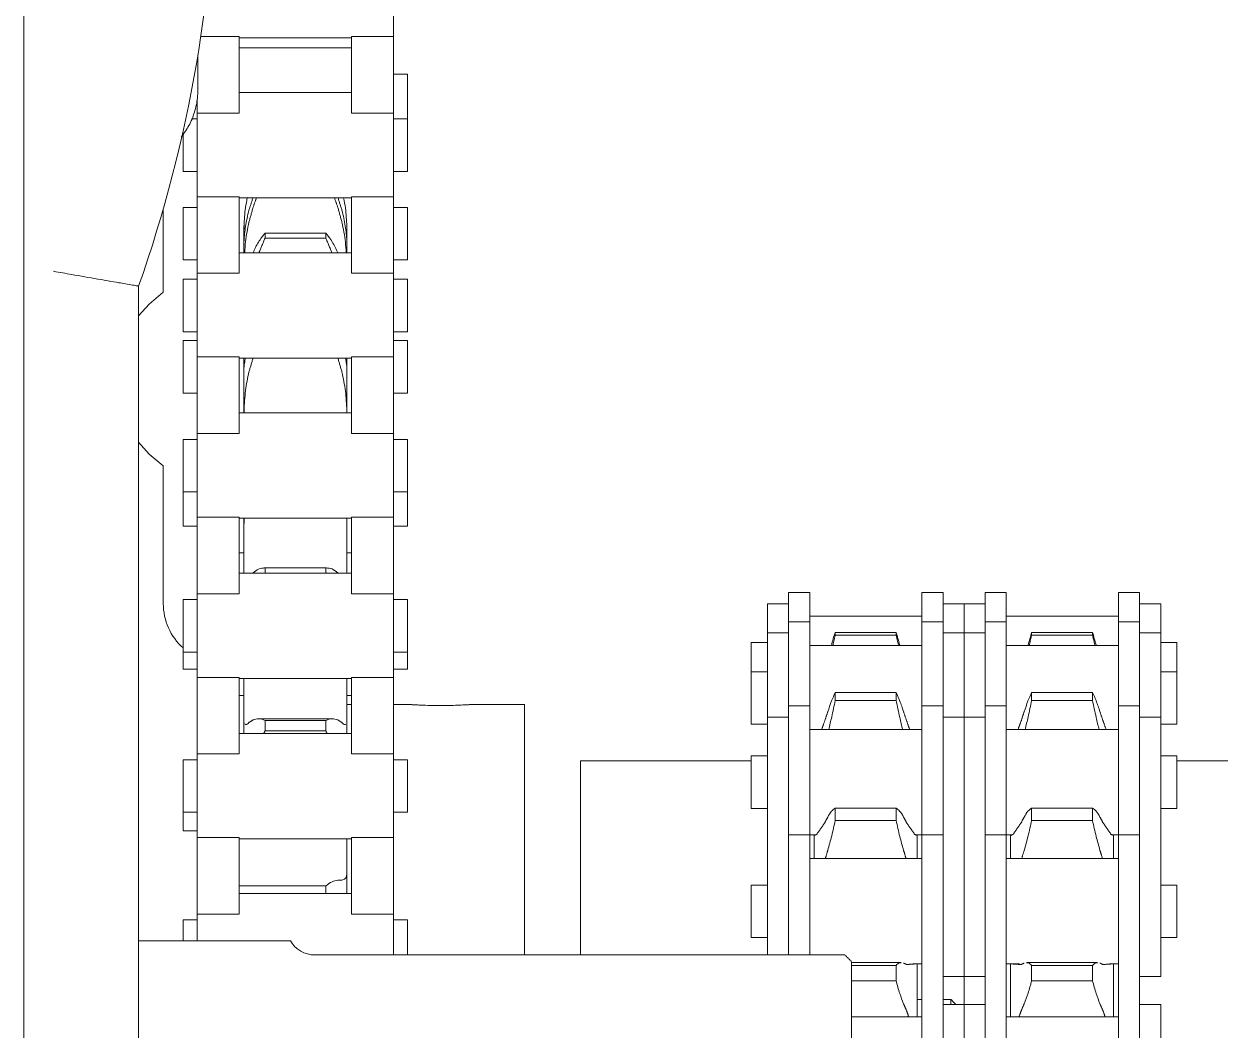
# Model space of a CAD drawing. Header units: inches. Extents: x 12.2 to 24.5, y 6.4 to 20.2.
# Drawn here: x 19.369 to 20.701, y 12.374 to 13.494 of the extents above; entities that cross this region are included whole.
import ezdxf

# ---------------------------------------------------------------- set-up
doc = ezdxf.new("R2010")
doc.units = ezdxf.units.IN
doc.header["$MEASUREMENT"] = 0

msp = doc.modelspace()

# ---------------------------------------------------------------- linework, layer by layer
at = {"color": 7, "linetype": 'Continuous', "lineweight": 15}
for p, q in [((19.369229, 13.618266), (19.369229, 11.702577)), ((19.781017, 13.47998), (19.781017, 13.573104)), ((19.609018, 13.47998), (19.566163, 13.47998)), ((19.609018, 13.394746), (19.609018, 13.47998)), ((19.781017, 13.47998), (19.734018, 13.47998)), ((19.734018, 13.394746), (19.734018, 13.47998)), ((19.781017, 13.47998), (19.781017, 13.394746)), ((19.796519, 13.438137), (19.796519, 13.394516)), ((19.562017, 13.394746), (19.562017, 13.409318)), ((19.562017, 13.394746), (19.609018, 13.394746)), ((19.562017, 13.301622), (19.562017, 13.394746)), ((19.734018, 13.394746), (19.781017, 13.394746)), ((19.781017, 13.301622), (19.781017, 13.394746)), ((19.796519, 13.394516), (19.796519, 13.388206)), ((19.796519, 13.329706), (19.796519, 13.388206)), ((19.546517, 13.329706), (19.546517, 13.37139)), ((19.609018, 13.301622), (19.562017, 13.301622)), ((19.562017, 13.216389), (19.562017, 13.301622)), ((19.609018, 13.216389), (19.609018, 13.301622)), ((19.781017, 13.301622), (19.734018, 13.301622)), ((19.734018, 13.216389), (19.734018, 13.301622)), ((19.781017, 13.301622), (19.781017, 13.216389)), ((19.524494, 13.288244), (19.524494, 13.195328)), ((19.546517, 13.28983), (19.546517, 13.246208)), ((19.796519, 13.28983), (19.796519, 13.246208)), ((19.614267, 13.269402), (19.614267, 13.260898)), ((19.729018, 13.269402), (19.729018, 13.260898)), ((19.614267, 13.260898), (19.614267, 13.246173)), ((19.637769, 13.261041), (19.637769, 13.255552)), ((19.637769, 13.261041), (19.705518, 13.261041)), ((19.705518, 13.261041), (19.705518, 13.255552)), ((19.729018, 13.24645), (19.729018, 13.260898)), ((19.546517, 13.246208), (19.546517, 13.231328)), ((19.614267, 13.246511), (19.614267, 13.239222)), ((19.705518, 13.255552), (19.637769, 13.255552)), ((19.729018, 13.246511), (19.729018, 13.239222)), ((19.796519, 13.246208), (19.796519, 13.231328)), ((19.562017, 13.216389), (19.609018, 13.216389)), ((19.562017, 13.123265), (19.562017, 13.216389)), ((19.734018, 13.216389), (19.781017, 13.216389)), ((19.781017, 13.123265), (19.781017, 13.216389)), ((19.546517, 13.151348), (19.546517, 13.209847)), ((19.796519, 13.151348), (19.796519, 13.209847)), ((19.496956, 11.671327), (19.496956, 13.20211)), ((19.546517, 13.141522), (19.546517, 13.097901)), ((19.796519, 13.141522), (19.796519, 13.097901)), ((19.609018, 13.123265), (19.562017, 13.123265)), ((19.562017, 13.038031), (19.562017, 13.123265)), ((19.609018, 13.038031), (19.609018, 13.123265)), ((19.781017, 13.123265), (19.734018, 13.123265)), ((19.734018, 13.038031), (19.734018, 13.123265)), ((19.781017, 13.123265), (19.781017, 13.038031)), ((19.614267, 13.121972), (19.614267, 13.110263)), ((19.614267, 13.110263), (19.614267, 13.060866)), ((19.729018, 13.110263), (19.729018, 13.121972)), ((19.729018, 13.110263), (19.729018, 13.060866)), ((19.546517, 13.097901), (19.546517, 13.08302)), ((19.796519, 13.097901), (19.796519, 13.08302)), ((19.546517, 12.972991), (19.546517, 13.031491)), ((19.562017, 13.038031), (19.609018, 13.038031)), ((19.562017, 12.944907), (19.562017, 13.038031)), ((19.734018, 13.038031), (19.781017, 13.038031)), ((19.781017, 12.944907), (19.781017, 13.038031)), ((19.796519, 12.972991), (19.796519, 13.031491)), ((19.524494, 13.002), (19.524494, 12.848664)), ((19.546517, 12.972991), (19.546517, 12.949595)), ((19.796519, 12.972991), (19.796519, 12.949595)), ((19.546517, 12.949595), (19.546517, 12.934713)), ((19.796519, 12.949595), (19.796519, 12.934713)), ((19.609018, 12.944907), (19.562017, 12.944907)), ((19.562017, 12.859674), (19.562017, 12.944907)), ((19.609018, 12.859674), (19.609018, 12.944907)), ((19.614267, 12.943616), (19.614267, 12.932049)), ((19.729018, 12.943616), (19.729018, 12.932049)), ((19.781017, 12.944907), (19.734018, 12.944907)), ((19.734018, 12.859674), (19.734018, 12.944907)), ((19.781017, 12.944907), (19.781017, 12.859674)), ((19.614267, 12.932049), (19.614267, 12.882507)), ((19.729018, 12.882507), (19.729018, 12.932049)), ((19.637769, 12.888362), (19.637769, 12.882507)), ((19.637769, 12.888362), (19.705518, 12.888362)), ((19.705518, 12.888362), (19.705518, 12.882507)), ((19.562017, 12.859674), (19.609018, 12.859674)), ((19.562017, 12.76655), (19.562017, 12.859674)), ((19.734018, 12.859674), (19.781017, 12.859674)), ((19.781017, 12.76655), (19.781017, 12.859674)), ((20.220892, 12.86105), (20.220892, 12.82849)), ((20.244394, 12.86105), (20.244394, 12.82849)), ((20.369392, 12.86105), (20.369392, 12.82849)), ((20.392894, 12.86105), (20.392894, 12.82849)), ((20.439892, 12.86105), (20.439892, 12.82849)), ((20.463394, 12.86105), (20.463394, 12.82849)), ((20.588392, 12.86105), (20.588392, 12.82849)), ((20.611894, 12.86105), (20.611894, 12.82849)), ((19.546517, 12.794633), (19.546517, 12.853134)), ((19.796519, 12.794633), (19.796519, 12.853134)), ((20.197393, 12.848549), (20.197393, 12.839045)), ((20.416393, 12.848549), (20.416393, 12.839045)), ((20.416393, 12.848549), (20.416393, 12.839045)), ((20.635393, 12.848549), (20.635393, 12.839045)), ((20.197393, 12.839045), (20.197393, 12.815989)), ((20.416393, 12.839045), (20.416393, 12.815989)), ((20.416393, 12.839045), (20.416393, 12.815989)), ((20.635393, 12.839045), (20.635393, 12.815989)), ((20.220892, 12.82849), (20.220892, 12.781459)), ((20.244394, 12.82849), (20.244394, 12.781459)), ((20.27283, 12.813546), (20.27283, 12.816649)), ((20.27283, 12.816649), (20.340704, 12.816649)), ((20.340704, 12.813546), (20.340704, 12.816649)), ((20.369392, 12.82849), (20.369392, 12.781459)), ((20.392894, 12.82849), (20.392894, 12.781459)), ((20.439892, 12.82849), (20.439892, 12.781459)), ((20.463394, 12.82849), (20.463394, 12.781459)), ((20.491579, 12.816649), (20.491579, 12.813546)), ((20.491579, 12.816649), (20.559456, 12.816649)), ((20.559456, 12.816649), (20.559456, 12.813546)), ((20.588392, 12.82849), (20.588392, 12.781459)), ((20.611894, 12.82849), (20.611894, 12.781459)), ((20.179392, 12.805298), (20.179392, 12.781128)), ((20.197393, 12.815989), (20.197393, 12.722241)), ((20.340704, 12.813546), (20.27283, 12.813546)), ((20.416393, 12.815989), (20.416393, 12.722241)), ((20.416393, 12.815989), (20.416393, 12.722241)), ((20.559456, 12.813546), (20.491579, 12.813546)), ((20.635393, 12.815989), (20.635393, 12.722241)), ((20.653392, 12.805298), (20.653392, 12.772741)), ((19.546517, 12.794633), (19.546517, 12.775815)), ((19.796519, 12.794633), (19.796519, 12.775815)), ((20.179392, 12.781128), (20.179392, 12.772741)), ((20.220892, 12.781459), (20.220892, 12.734739)), ((20.244394, 12.781459), (20.244394, 12.734739)), ((20.369392, 12.781459), (20.369392, 12.734739)), ((20.392894, 12.781459), (20.392894, 12.734739)), ((20.439892, 12.781459), (20.439892, 12.734739)), ((20.463394, 12.781459), (20.463394, 12.734739)), ((20.588392, 12.781459), (20.588392, 12.734739)), ((20.611894, 12.781459), (20.611894, 12.734739)), ((19.609018, 12.76655), (19.562017, 12.76655)), ((19.562017, 12.681318), (19.562017, 12.76655)), ((19.609018, 12.681318), (19.609018, 12.76655)), ((19.614267, 12.765257), (19.614267, 12.71691)), ((19.729018, 12.71691), (19.729018, 12.765257)), ((19.781017, 12.76655), (19.734018, 12.76655)), ((19.734018, 12.681318), (19.734018, 12.76655)), ((19.781017, 12.76655), (19.781017, 12.681318)), ((20.179392, 12.772741), (20.179392, 12.728866)), ((20.653392, 12.772741), (20.653392, 12.714239)), ((20.27283, 12.740805), (20.27283, 12.749734)), ((20.27283, 12.749734), (20.340704, 12.749734)), ((20.340704, 12.740805), (20.340704, 12.749734)), ((20.491579, 12.749734), (20.491579, 12.740805)), ((20.491579, 12.749734), (20.559456, 12.749734)), ((20.559456, 12.749734), (20.559456, 12.740805)), ((20.340704, 12.740805), (20.27283, 12.740805)), ((20.559456, 12.740805), (20.491579, 12.740805)), ((19.926769, 12.736164), (19.926769, 12.457503)), ((20.179392, 12.728866), (20.179392, 12.714239)), ((20.220892, 12.734739), (20.220892, 12.640529)), ((20.244394, 12.734739), (20.244394, 12.591116)), ((20.369392, 12.734739), (20.369392, 12.591116)), ((20.392894, 12.734739), (20.392894, 12.640529)), ((20.439892, 12.734739), (20.439892, 12.640529)), ((20.463394, 12.734739), (20.463394, 12.591116)), ((20.588392, 12.734739), (20.588392, 12.591116)), ((20.611894, 12.734739), (20.611894, 12.640529)), ((19.614267, 12.71691), (19.614267, 12.704151)), ((19.637769, 12.718679), (19.637769, 12.706908)), ((19.637769, 12.718679), (19.705518, 12.718679)), ((19.705518, 12.718679), (19.705518, 12.706908)), ((19.729018, 12.71691), (19.729018, 12.704151)), ((20.197393, 12.722241), (20.197393, 12.674933)), ((20.416393, 12.722241), (20.416393, 12.674933)), ((20.416393, 12.722241), (20.416393, 12.674933)), ((20.635393, 12.722241), (20.635393, 12.674933)), ((19.705518, 12.706908), (19.637769, 12.706908)), ((19.546517, 12.616276), (19.546517, 12.674776)), ((19.562017, 12.681318), (19.609018, 12.681318)), ((19.562017, 12.588192), (19.562017, 12.681318)), ((19.734018, 12.681318), (19.781017, 12.681318)), ((19.781017, 12.588192), (19.781017, 12.681318)), ((19.796519, 12.616276), (19.796519, 12.674776)), ((19.989143, 12.457503), (19.989143, 12.673663)), ((20.179392, 12.67899), (20.179392, 12.635115)), ((20.197393, 12.674933), (20.197393, 12.568682)), ((20.416393, 12.674933), (20.416393, 12.568682)), ((20.416393, 12.674933), (20.416393, 12.568682)), ((20.635393, 12.674933), (20.635393, 12.568682)), ((20.653392, 12.67899), (20.653392, 12.620491)), ((20.179392, 12.635115), (20.179392, 12.620491)), ((20.220892, 12.640529), (20.220892, 12.591106)), ((20.392894, 12.640529), (20.392894, 12.591106)), ((20.439892, 12.640529), (20.439892, 12.591106)), ((20.611894, 12.640529), (20.611894, 12.591106)), ((20.27283, 12.607197), (20.27283, 12.620878)), ((20.27283, 12.620878), (20.340704, 12.620878)), ((20.340704, 12.607197), (20.340704, 12.620878)), ((20.491579, 12.620878), (20.491579, 12.607197)), ((20.491579, 12.620878), (20.559456, 12.620878)), ((20.559456, 12.620878), (20.559456, 12.607197)), ((19.546517, 12.616276), (19.546517, 12.595806)), ((20.340704, 12.607197), (20.27283, 12.607197)), ((20.559456, 12.607197), (20.491579, 12.607197)), ((20.220892, 12.590921), (20.220892, 12.48631)), ((20.244394, 12.591106), (20.244394, 12.48631)), ((20.249392, 12.590503), (20.249392, 12.591116)), ((20.249392, 12.564732), (20.249392, 12.590503)), ((20.364143, 12.590503), (20.364143, 12.591116)), ((20.364143, 12.564732), (20.364143, 12.590503)), ((20.369392, 12.591106), (20.369392, 12.48631)), ((20.392894, 12.590921), (20.392894, 12.48631)), ((20.439892, 12.590921), (20.439892, 12.48631)), ((20.463394, 12.591106), (20.463394, 12.48631)), ((20.468143, 12.591116), (20.468143, 12.590503)), ((20.468143, 12.590503), (20.468143, 12.564732)), ((20.582892, 12.591116), (20.582892, 12.590503)), ((20.582892, 12.590503), (20.582892, 12.564732)), ((20.588392, 12.591106), (20.588392, 12.48631)), ((20.611894, 12.590921), (20.611894, 12.48631)), ((19.609018, 12.588192), (19.562017, 12.588192)), ((19.562017, 12.502959), (19.562017, 12.588192)), ((19.609018, 12.502959), (19.609018, 12.588192)), ((19.729018, 12.550627), (19.729018, 12.586901)), ((19.781017, 12.588192), (19.734018, 12.588192)), ((19.734018, 12.502959), (19.734018, 12.588192)), ((19.781017, 12.588192), (19.781017, 12.502959)), ((20.197393, 12.568682), (20.197393, 12.457503)), ((20.416393, 12.568682), (20.416393, 12.433607)), ((20.416393, 12.568682), (20.416393, 12.433607)), ((20.635393, 12.568682), (20.635393, 12.433607)), ((19.729018, 12.550627), (19.729018, 12.525794)), ((19.609018, 12.534332), (19.705518, 12.534332)), ((19.705518, 12.534332), (19.705518, 12.525794)), ((20.179392, 12.535357), (20.179392, 12.47862)), ((20.653392, 12.535357), (20.653392, 12.476858)), ((19.562017, 12.502959), (19.609018, 12.502959)), ((19.562017, 12.473127), (19.562017, 12.502959)), ((19.734018, 12.502959), (19.781017, 12.502959)), ((19.781017, 12.457503), (19.781017, 12.502959)), ((19.546517, 12.473127), (19.546517, 12.496419)), ((19.796519, 12.457503), (19.796519, 12.496419)), ((20.220892, 12.48631), (20.220892, 12.457503)), ((20.244394, 12.48631), (20.244394, 12.457503)), ((20.369392, 12.48631), (20.369392, 12.398215)), ((20.392894, 12.48631), (20.392894, 12.398215)), ((20.439892, 12.48631), (20.439892, 12.398215)), ((20.463394, 12.48631), (20.463394, 12.398215)), ((20.588392, 12.48631), (20.588392, 12.398215)), ((20.611894, 12.48631), (20.611894, 12.398215)), ((20.179392, 12.47862), (20.179392, 12.476858)), ((20.291075, 12.450003), (20.291075, 12.309003)), ((20.291075, 12.445617), (20.340704, 12.445617)), ((20.340704, 12.428834), (20.340704, 12.445617)), ((20.364143, 12.38854), (20.364143, 12.447482)), ((20.468143, 12.447482), (20.468143, 12.38854)), ((20.491579, 12.445617), (20.491579, 12.428834)), ((20.491579, 12.445617), (20.559456, 12.445617)), ((20.559456, 12.445617), (20.559456, 12.428834)), ((20.582892, 12.447482), (20.582892, 12.38854)), ((20.416393, 12.433607), (20.416393, 12.402415)), ((20.416393, 12.433607), (20.416393, 12.402415)), ((20.340704, 12.428834), (20.291075, 12.428834)), ((20.559456, 12.428834), (20.491579, 12.428834)), ((20.401518, 12.402415), (20.401518, 12.40804)), ((20.369392, 12.398215), (20.369392, 12.244913)), ((20.392894, 12.398215), (20.392894, 12.268544)), ((20.416393, 12.402415), (20.416393, 12.305513)), ((20.416393, 12.402415), (20.416393, 12.305513)), ((20.439892, 12.398215), (20.439892, 12.268544)), ((20.463394, 12.398215), (20.463394, 12.244913)), ((20.588392, 12.398215), (20.588392, 12.244913)), ((20.611894, 12.398215), (20.611894, 12.268544)), ((20.635393, 12.402415), (20.635393, 12.305513))]:
    msp.add_line(p, q, dxfattribs=at)
at = {"color": 7, "linetype": 'Continuous', "lineweight": 15, "flags": 128}
for points in [[(19.524494, 13.195328), (19.50856, 13.182206), (19.496956, 13.168926)], [(19.496956, 13.028402), (19.50856, 13.015123), (19.524494, 13.002)]]:
    msp.add_lwpolyline(points, dxfattribs=at)
at = {"color": 7, "linetype": 'Continuous', "lineweight": 15}
for centre, radius, start, end in [((18.080009, 13.702578), 1.502733, 340.546707, 19.453293), ((19.590728, 12.848657), 0.066234, 179.993577, 228.125992), ((19.693138, 12.48875), 0.031248, 209.999967, 270.004361)]:
    msp.add_arc(centre, radius, start, end, dxfattribs=at)
for points in [[(19.609018, 13.478687), (19.734018, 13.478687)], [(19.562977, 13.420669), (19.562977, 13.459647)], [(19.734018, 13.467513), (19.609018, 13.467513)], [(19.796519, 13.438137), (19.781017, 13.438137)], [(19.734018, 13.417581), (19.609018, 13.417581)], [(19.562017, 13.388206), (19.556045, 13.388206)], [(19.796519, 13.388206), (19.781017, 13.388206)], [(19.546517, 13.329706), (19.562017, 13.329706)], [(19.781017, 13.329706), (19.796519, 13.329706)], [(19.609018, 13.300331), (19.734018, 13.300331)], [(19.619871, 13.28665), (19.624426, 13.300948)], [(19.62819, 13.300331), (19.624426, 13.289809)], [(19.718861, 13.289809), (19.715107, 13.300331)], [(19.718861, 13.300948), (19.723416, 13.28665)], [(19.562017, 13.28983), (19.546517, 13.28983)], [(19.624426, 13.289809), (19.619871, 13.273263)], [(19.723416, 13.273263), (19.718861, 13.289809)], [(19.796519, 13.28983), (19.781017, 13.28983)], [(19.614401, 13.268872), (19.614267, 13.260898)], [(19.729018, 13.260898), (19.728884, 13.268872)], [(19.637769, 13.255552), (19.630999, 13.239222)], [(19.712272, 13.239222), (19.705518, 13.255552)], [(19.546517, 13.231328), (19.562017, 13.231328)], [(19.734018, 13.239222), (19.609018, 13.239222)], [(19.781017, 13.231328), (19.796519, 13.231328)], [(19.562017, 13.209847), (19.546517, 13.209847)], [(19.796519, 13.209847), (19.781017, 13.209847)], [(19.496956, 13.20211), (19.495837, 13.2023)], [(19.546517, 13.151348), (19.562017, 13.151348)], [(19.781017, 13.151348), (19.796519, 13.151348)], [(19.562017, 13.141522), (19.546517, 13.141522)], [(19.796519, 13.141522), (19.781017, 13.141522)], [(19.609018, 13.121972), (19.734018, 13.121972)], [(19.614267, 13.110263), (19.614401, 13.113271)], [(19.614401, 13.113271), (19.61579, 13.121972)], [(19.624426, 13.122087), (19.619871, 13.106517)], [(19.723416, 13.106517), (19.718861, 13.122087)], [(19.727474, 13.121972), (19.728884, 13.113271)], [(19.728884, 13.113271), (19.729018, 13.110263)], [(19.546517, 13.08302), (19.562017, 13.08302)], [(19.781017, 13.08302), (19.796519, 13.08302)], [(19.734018, 13.060866), (19.609018, 13.060866)], [(19.614401, 13.063616), (19.614361, 13.060866)], [(19.728924, 13.060866), (19.728884, 13.063616)], [(19.562017, 13.031491), (19.546517, 13.031491)], [(19.796519, 13.031491), (19.781017, 13.031491)], [(19.546517, 12.972991), (19.562017, 12.972991)], [(19.781017, 12.972991), (19.796519, 12.972991)], [(19.609018, 12.943616), (19.734018, 12.943616)], [(19.614401, 12.94126), (19.614267, 12.932049)], [(19.614586, 12.943616), (19.614401, 12.94126)], [(19.728884, 12.94126), (19.728703, 12.943616)], [(19.729018, 12.932049), (19.728884, 12.94126)], [(19.546517, 12.934713), (19.562017, 12.934713)], [(19.781017, 12.934713), (19.796519, 12.934713)], [(19.609018, 12.90534), (19.614267, 12.90534)], [(19.729018, 12.90534), (19.734018, 12.90534)], [(19.706323, 12.888383), (19.636966, 12.888383)], [(19.734018, 12.882507), (19.609018, 12.882507)], [(20.244394, 12.86105), (20.220892, 12.86105)], [(20.392894, 12.86105), (20.369392, 12.86105)], [(20.463394, 12.86105), (20.439892, 12.86105)], [(20.611894, 12.86105), (20.588392, 12.86105)], [(19.562017, 12.853134), (19.546517, 12.853134)], [(19.796519, 12.853134), (19.781017, 12.853134)], [(20.220892, 12.848549), (20.197393, 12.848549)], [(20.416393, 12.848549), (20.392894, 12.848549)], [(20.439892, 12.848549), (20.416393, 12.848549)], [(20.635393, 12.848549), (20.611894, 12.848549)], [(20.369392, 12.834673), (20.244394, 12.834673)], [(20.588392, 12.834673), (20.463394, 12.834673)], [(20.244394, 12.82849), (20.220892, 12.82849)], [(20.392894, 12.82849), (20.369392, 12.82849)], [(20.463394, 12.82849), (20.439892, 12.82849)], [(20.611894, 12.82849), (20.588392, 12.82849)], [(20.197393, 12.805298), (20.179392, 12.805298)], [(20.220892, 12.815989), (20.197393, 12.815989)], [(20.27283, 12.813546), (20.270233, 12.802116)], [(20.343307, 12.802116), (20.340704, 12.813546)], [(20.416393, 12.815989), (20.392894, 12.815989)], [(20.439892, 12.815989), (20.416393, 12.815989)], [(20.491579, 12.813546), (20.488982, 12.802116)], [(20.562056, 12.802116), (20.559456, 12.813546)], [(20.635393, 12.815989), (20.611894, 12.815989)], [(20.653392, 12.805298), (20.635393, 12.805298)], [(19.546517, 12.794633), (19.562017, 12.794633)], [(19.781017, 12.794633), (19.796519, 12.794633)], [(20.369392, 12.802116), (20.244394, 12.802116)], [(20.588392, 12.802116), (20.463394, 12.802116)], [(19.546517, 12.775815), (19.562017, 12.775815)], [(19.609018, 12.765257), (19.734018, 12.765257)], [(19.781017, 12.775815), (19.796519, 12.775815)], [(20.197393, 12.772741), (20.179392, 12.772741)], [(20.653392, 12.772741), (20.635393, 12.772741)], [(19.609018, 12.74644), (19.614267, 12.74644)], [(19.729018, 12.74644), (19.734018, 12.74644)], [(19.734018, 12.736164), (19.729018, 12.736164)], [(19.801289, 12.736164), (19.781017, 12.736164)], [(19.926769, 12.736164), (19.865144, 12.736164)], [(20.244394, 12.734739), (20.220892, 12.734739)], [(20.261172, 12.71805), (20.264549, 12.72826)], [(20.348986, 12.72826), (20.352363, 12.71805)], [(20.392894, 12.734739), (20.369392, 12.734739)], [(20.463394, 12.734739), (20.439892, 12.734739)], [(20.479921, 12.71805), (20.4833, 12.72826)], [(20.567737, 12.72826), (20.571114, 12.71805)], [(20.611894, 12.734739), (20.588392, 12.734739)], [(19.614267, 12.71691), (19.614401, 12.715103)], [(19.619871, 12.716292), (19.624426, 12.719101)], [(19.713077, 12.720486), (19.630191, 12.720486)], [(19.718861, 12.719101), (19.723416, 12.716292)], [(19.728884, 12.715103), (19.729018, 12.71691)], [(20.179392, 12.714239), (20.197393, 12.714239)], [(20.220892, 12.722241), (20.197393, 12.722241)], [(20.257685, 12.708365), (20.261172, 12.71805)], [(20.352363, 12.71805), (20.355852, 12.708365)], [(20.416393, 12.722241), (20.392894, 12.722241)], [(20.439892, 12.722241), (20.416393, 12.722241)], [(20.476434, 12.708365), (20.479921, 12.71805)], [(20.571114, 12.71805), (20.574601, 12.708365)], [(20.635393, 12.722241), (20.611894, 12.722241)], [(20.635393, 12.714239), (20.653392, 12.714239)], [(19.734018, 12.704151), (19.609018, 12.704151)], [(19.637769, 12.706908), (19.636398, 12.704151)], [(19.706887, 12.704151), (19.705518, 12.706908)], [(20.369392, 12.708365), (20.244394, 12.708365)], [(20.588392, 12.708365), (20.463394, 12.708365)], [(19.562017, 12.674776), (19.546517, 12.674776)], [(19.796519, 12.674776), (19.781017, 12.674776)], [(20.044326, 12.673663), (19.989143, 12.673663)], [(20.179392, 12.673663), (20.044326, 12.673663)], [(20.197393, 12.67899), (20.179392, 12.67899)], [(20.653392, 12.67899), (20.635393, 12.67899)], [(20.843143, 12.673663), (20.653392, 12.673663)], [(20.179392, 12.620491), (20.197393, 12.620491)], [(20.635393, 12.620491), (20.653392, 12.620491)], [(19.546517, 12.616276), (19.562017, 12.616276)], [(19.781017, 12.616276), (19.796519, 12.616276)], [(20.252161, 12.591672), (20.261172, 12.60466)], [(20.261172, 12.60466), (20.264549, 12.610947)], [(20.348986, 12.610947), (20.352363, 12.60466)], [(20.352363, 12.60466), (20.361376, 12.591672)], [(20.47091, 12.591672), (20.479921, 12.60466)], [(20.479921, 12.60466), (20.4833, 12.610947)], [(20.567737, 12.610947), (20.571114, 12.60466)], [(20.571114, 12.60466), (20.580125, 12.591672)], [(19.546517, 12.595806), (19.562017, 12.595806)], [(20.244394, 12.591106), (20.220892, 12.591106)], [(20.244394, 12.591116), (20.250842, 12.591116)], [(20.249392, 12.590503), (20.252161, 12.591672)], [(20.361376, 12.591672), (20.364143, 12.590503)], [(20.362692, 12.591116), (20.369392, 12.591116)], [(20.392894, 12.591106), (20.369392, 12.591106)], [(20.463394, 12.591106), (20.439892, 12.591106)], [(20.463394, 12.591116), (20.469594, 12.591116)], [(20.468143, 12.590503), (20.47091, 12.591672)], [(20.580125, 12.591672), (20.582892, 12.590503)], [(20.581442, 12.591116), (20.588392, 12.591116)], [(20.611894, 12.591106), (20.588392, 12.591106)], [(19.609018, 12.586901), (19.734018, 12.586901)], [(20.369392, 12.564732), (20.244394, 12.564732)], [(20.264549, 12.573955), (20.261792, 12.564732)], [(20.351743, 12.564732), (20.348986, 12.573955)], [(20.588392, 12.564732), (20.463394, 12.564732)], [(20.4833, 12.573955), (20.480543, 12.564732)], [(20.570494, 12.564732), (20.567737, 12.573955)], [(19.728884, 12.547259), (19.729018, 12.550627)], [(19.718861, 12.540766), (19.723416, 12.540829)], [(19.734018, 12.525794), (19.609018, 12.525794)], [(20.197393, 12.535357), (20.179392, 12.535357)], [(20.653392, 12.535357), (20.635393, 12.535357)], [(19.562017, 12.496419), (19.546517, 12.496419)], [(19.796519, 12.496419), (19.781017, 12.496419)], [(19.666076, 12.473127), (19.496956, 12.473127)], [(20.179392, 12.476858), (20.197393, 12.476858)], [(20.635393, 12.476858), (20.653392, 12.476858)], [(20.283576, 12.457503), (19.69314, 12.457503)], [(20.291075, 12.450003), (20.283576, 12.457503)], [(20.346395, 12.449066), (20.291075, 12.449066)], [(20.348986, 12.44843), (20.352363, 12.446825)], [(20.352363, 12.446825), (20.361376, 12.44744)], [(20.359417, 12.447482), (20.369392, 12.447482)], [(20.463394, 12.447482), (20.477957, 12.447482)], [(20.47091, 12.44744), (20.479921, 12.446825)], [(20.479921, 12.446825), (20.4833, 12.44843)], [(20.565146, 12.449066), (20.485893, 12.449066)], [(20.567737, 12.44843), (20.571114, 12.446825)], [(20.571114, 12.446825), (20.580125, 12.44744)], [(20.578166, 12.447482), (20.588392, 12.447482)], [(20.392894, 12.433607), (20.416393, 12.433607)], [(20.416393, 12.433607), (20.439892, 12.433607)], [(20.611894, 12.433607), (20.635393, 12.433607)], [(20.369392, 12.40804), (20.364143, 12.40804)], [(20.401518, 12.40804), (20.392894, 12.40804)], [(20.407143, 12.402415), (20.401518, 12.40804)], [(20.352363, 12.3953), (20.348986, 12.403051)], [(20.354709, 12.38854), (20.352363, 12.3953)], [(20.416393, 12.402415), (20.392894, 12.402415)], [(20.439892, 12.402415), (20.416393, 12.402415)], [(20.479921, 12.3953), (20.477577, 12.38854)], [(20.4833, 12.403051), (20.479921, 12.3953)], [(20.571114, 12.3953), (20.567737, 12.403051)], [(20.573461, 12.38854), (20.571114, 12.3953)], [(20.635393, 12.402415), (20.611894, 12.402415)], [(20.369392, 12.38854), (20.291075, 12.38854)], [(20.588392, 12.38854), (20.463394, 12.38854)]]:
    msp.add_open_spline(points, degree=1, dxfattribs=at)
for points, knots in [([(19.544316, 13.367903), (19.547366, 13.372089), (19.553604, 13.38065), (19.559626, 13.39557), (19.562607, 13.409177), (19.562879, 13.417622), (19.562977, 13.420669)], [0, 0, 0, 0, 0.27176314, 0.55573666, 0.8396806, 1, 1, 1, 1]), ([(19.618036, 13.300331), (19.617323, 13.29676), (19.615251, 13.286387), (19.614737, 13.275809), (19.614401, 13.268872)], [0, 0, 0, 0, 0.34420055, 1, 1, 1, 1]), ([(19.728884, 13.268872), (19.728561, 13.275596), (19.728053, 13.286174), (19.725987, 13.29655), (19.725235, 13.300331)], [0, 0, 0, 0, 0.63562196, 1, 1, 1, 1]), ([(19.614401, 13.252354), (19.614799, 13.257715), (19.61566, 13.269297), (19.6184, 13.280586), (19.619871, 13.28665)], [0, 0, 0, 0, 0.462892764, 1, 1, 1, 1]), ([(19.723416, 13.28665), (19.72485, 13.280759), (19.727597, 13.269472), (19.728468, 13.257891), (19.728884, 13.252354)], [0, 0, 0, 0, 0.52190389, 1, 1, 1, 1]), ([(19.619871, 13.273263), (19.618384, 13.266152), (19.616031, 13.254902), (19.615359, 13.243439), (19.615112, 13.239222)], [0, 0, 0, 0, 0.63209403, 1, 1, 1, 1]), ([(19.728187, 13.239222), (19.727955, 13.243218), (19.727288, 13.254681), (19.724943, 13.265933), (19.723416, 13.273263)], [0, 0, 0, 0, 0.3486422, 1, 1, 1, 1]), ([(19.624426, 13.239098), (19.626303, 13.243243), (19.629862, 13.251103), (19.635231, 13.257851), (19.637769, 13.261041)], [0, 0, 0, 0, 0.52731552, 1, 1, 1, 1]), ([(19.705518, 13.261041), (19.707974, 13.257963), (19.713351, 13.251222), (19.716922, 13.243366), (19.718861, 13.239098)], [0, 0, 0, 0, 0.456743771, 1, 1, 1, 1]), ([(19.4021, 13.218642), (19.402208, 13.218623), (19.408956, 13.2174), (19.425402, 13.21454), (19.449518, 13.210298), (19.47211, 13.20638), (19.486916, 13.203833), (19.493934, 13.202627), (19.495837, 13.2023)], [0, 0, 0, 0, 0.00345881, 0.21620687, 0.52631945, 0.77547637, 0.93914158, 1, 1, 1, 1]), ([(19.619871, 13.106517), (19.618429, 13.09965), (19.615458, 13.085498), (19.61476, 13.071052), (19.614401, 13.063616)], [0, 0, 0, 0, 0.48525668, 1, 1, 1, 1]), ([(19.728884, 13.063616), (19.72854, 13.070833), (19.727851, 13.085277), (19.724895, 13.099434), (19.723416, 13.106517)], [0, 0, 0, 0, 0.49958753, 1, 1, 1, 1]), ([(19.624426, 12.882763), (19.626363, 12.884471), (19.630185, 12.887841), (19.635264, 12.88819), (19.637769, 12.888362)], [0, 0, 0, 0, 0.50682205, 1, 1, 1, 1]), ([(19.705518, 12.888362), (19.707943, 12.888205), (19.713018, 12.887878), (19.716856, 12.884518), (19.718861, 12.882763)], [0, 0, 0, 0, 0.47767814, 1, 1, 1, 1]), ([(20.268785, 12.802116), (20.268785, 12.802121), (20.269612, 12.807081), (20.271222, 12.811867), (20.27283, 12.816649)], [0, 0, 0, 0, 0.00094622, 1, 1, 1, 1]), ([(20.340704, 12.816649), (20.342027, 12.811996), (20.343403, 12.807159), (20.344699, 12.802301), (20.344748, 12.802116)], [0, 0, 0, 0, 0.96200134, 1, 1, 1, 1]), ([(20.487534, 12.802116), (20.487535, 12.802121), (20.489126, 12.806891), (20.490353, 12.811772), (20.491579, 12.816649)], [0, 0, 0, 0, 0.000983832, 1, 1, 1, 1]), ([(20.559456, 12.816649), (20.560779, 12.811996), (20.562154, 12.807159), (20.56345, 12.802301), (20.563499, 12.802116)], [0, 0, 0, 0, 0.96200134, 1, 1, 1, 1]), ([(20.264549, 12.72826), (20.265895, 12.732272), (20.268339, 12.739554), (20.271438, 12.74658), (20.27283, 12.749734)], [0, 0, 0, 0, 0.55099037, 1, 1, 1, 1]), ([(20.340704, 12.749734), (20.342044, 12.746706), (20.34515, 12.739683), (20.347595, 12.732402), (20.348986, 12.72826)], [0, 0, 0, 0, 0.43120917, 1, 1, 1, 1]), ([(20.4833, 12.72826), (20.484647, 12.732272), (20.48709, 12.739553), (20.490188, 12.74658), (20.491579, 12.749734)], [0, 0, 0, 0, 0.55101232, 1, 1, 1, 1]), ([(20.559456, 12.749734), (20.560795, 12.746706), (20.563902, 12.739683), (20.566347, 12.732402), (20.567737, 12.72826)], [0, 0, 0, 0, 0.43120917, 1, 1, 1, 1]), ([(20.27283, 12.740805), (20.27157, 12.73472), (20.269323, 12.723867), (20.266707, 12.713097), (20.265558, 12.708365)], [0, 0, 0, 0, 0.5606568, 1, 1, 1, 1]), ([(20.347974, 12.708365), (20.346877, 12.71288), (20.34426, 12.72365), (20.342011, 12.734502), (20.340704, 12.740805)], [0, 0, 0, 0, 0.41921578, 1, 1, 1, 1]), ([(20.491579, 12.740805), (20.490319, 12.73472), (20.488072, 12.723867), (20.485458, 12.713097), (20.484309, 12.708365)], [0, 0, 0, 0, 0.56066594, 1, 1, 1, 1]), ([(20.566726, 12.708365), (20.565628, 12.71288), (20.563008, 12.723649), (20.560761, 12.734502), (20.559456, 12.740805)], [0, 0, 0, 0, 0.41923147, 1, 1, 1, 1]), ([(19.865144, 12.736164), (19.864542, 12.736126), (19.862202, 12.735978), (19.857182, 12.735702), (19.849429, 12.735373), (19.83986, 12.735139), (19.829373, 12.735114), (19.819847, 12.735263), (19.810175, 12.73565), (19.806927, 12.735796), (19.800087, 12.736207), (19.801214, 12.736144), (19.801289, 12.73614)], [0, 0, 0, 0, 0.02814703, 0.10933805, 0.23455266, 0.38976359, 0.55715198, 0.71785166, 0.85417502, 0.95091323, 0.9967114, 1, 1, 1, 1]), ([(19.615708, 12.714298), (19.615805, 12.714234), (19.617163, 12.713344), (19.618567, 12.714873), (19.619871, 12.716292)], [0, 0, 0, 0, 0.07137957, 1, 1, 1, 1]), ([(19.624426, 12.719101), (19.626473, 12.719782), (19.63094, 12.721267), (19.635369, 12.719588), (19.637769, 12.718679)], [0, 0, 0, 0, 0.45832579, 1, 1, 1, 1]), ([(19.705518, 12.718679), (19.707843, 12.719567), (19.712261, 12.721255), (19.716739, 12.719794), (19.718861, 12.719101)], [0, 0, 0, 0, 0.52618871, 1, 1, 1, 1]), ([(19.723416, 12.716292), (19.72468, 12.714915), (19.72606, 12.713412), (19.727436, 12.714264), (19.727551, 12.714335)], [0, 0, 0, 0, 0.91647309, 1, 1, 1, 1]), ([(20.264549, 12.610947), (20.265785, 12.613292), (20.267854, 12.617215), (20.271403, 12.619827), (20.27283, 12.620878)], [0, 0, 0, 0, 0.59768309, 1, 1, 1, 1]), ([(20.340704, 12.620878), (20.342077, 12.619881), (20.345641, 12.617292), (20.347712, 12.613363), (20.348986, 12.610947)], [0, 0, 0, 0, 0.38496813, 1, 1, 1, 1]), ([(20.4833, 12.610947), (20.484537, 12.613292), (20.486606, 12.617214), (20.490153, 12.619827), (20.491579, 12.620878)], [0, 0, 0, 0, 0.59776554, 1, 1, 1, 1]), ([(20.559456, 12.620878), (20.560828, 12.619881), (20.564393, 12.617292), (20.566464, 12.613363), (20.567737, 12.610947)], [0, 0, 0, 0, 0.38496813, 1, 1, 1, 1]), ([(20.27283, 12.607197), (20.271593, 12.601474), (20.269178, 12.590307), (20.266066, 12.579314), (20.264549, 12.573955)], [0, 0, 0, 0, 0.512488054, 1, 1, 1, 1]), ([(20.348986, 12.573955), (20.347522, 12.579118), (20.344406, 12.59011), (20.341987, 12.601277), (20.340704, 12.607197)], [0, 0, 0, 0, 0.46979342, 1, 1, 1, 1]), ([(20.491579, 12.607197), (20.490342, 12.601474), (20.487927, 12.590307), (20.484817, 12.579314), (20.4833, 12.573955)], [0, 0, 0, 0, 0.51249727, 1, 1, 1, 1]), ([(20.567737, 12.573955), (20.566272, 12.579118), (20.563154, 12.590109), (20.560737, 12.601276), (20.559456, 12.607197)], [0, 0, 0, 0, 0.46981014, 1, 1, 1, 1]), ([(19.705518, 12.534332), (19.707743, 12.536128), (19.711707, 12.539329), (19.716679, 12.540328), (19.718861, 12.540766)], [0, 0, 0, 0, 0.5611445, 1, 1, 1, 1]), ([(19.723416, 12.540829), (19.724861, 12.541189), (19.728107, 12.541996), (19.728606, 12.545381), (19.728884, 12.547259)], [0, 0, 0, 0, 0.44507215, 1, 1, 1, 1]), ([(20.340704, 12.445617), (20.341869, 12.447095), (20.343452, 12.449105), (20.345779, 12.448726), (20.346395, 12.448625)], [0, 0, 0, 0, 0.73546168, 1, 1, 1, 1]), ([(20.485893, 12.448663), (20.486456, 12.448759), (20.488772, 12.449153), (20.49037, 12.447141), (20.491579, 12.445617)], [0, 0, 0, 0, 0.242833469, 1, 1, 1, 1]), ([(20.559456, 12.445617), (20.56062, 12.447095), (20.562203, 12.449105), (20.564531, 12.448726), (20.565146, 12.448625)], [0, 0, 0, 0, 0.73546168, 1, 1, 1, 1]), ([(20.348986, 12.403051), (20.347502, 12.40682), (20.344188, 12.415234), (20.341944, 12.423996), (20.340704, 12.428834)], [0, 0, 0, 0, 0.44793166, 1, 1, 1, 1]), ([(20.491579, 12.428834), (20.490382, 12.424151), (20.488141, 12.415389), (20.484838, 12.406971), (20.4833, 12.403051)], [0, 0, 0, 0, 0.53435686, 1, 1, 1, 1]), ([(20.567737, 12.403051), (20.566252, 12.40682), (20.562936, 12.415233), (20.560694, 12.423996), (20.559456, 12.428834)], [0, 0, 0, 0, 0.44795883, 1, 1, 1, 1])]:
    msp.add_open_spline(points, degree=3, knots=knots, dxfattribs=at)

doc.saveas('drawing.dxf')
